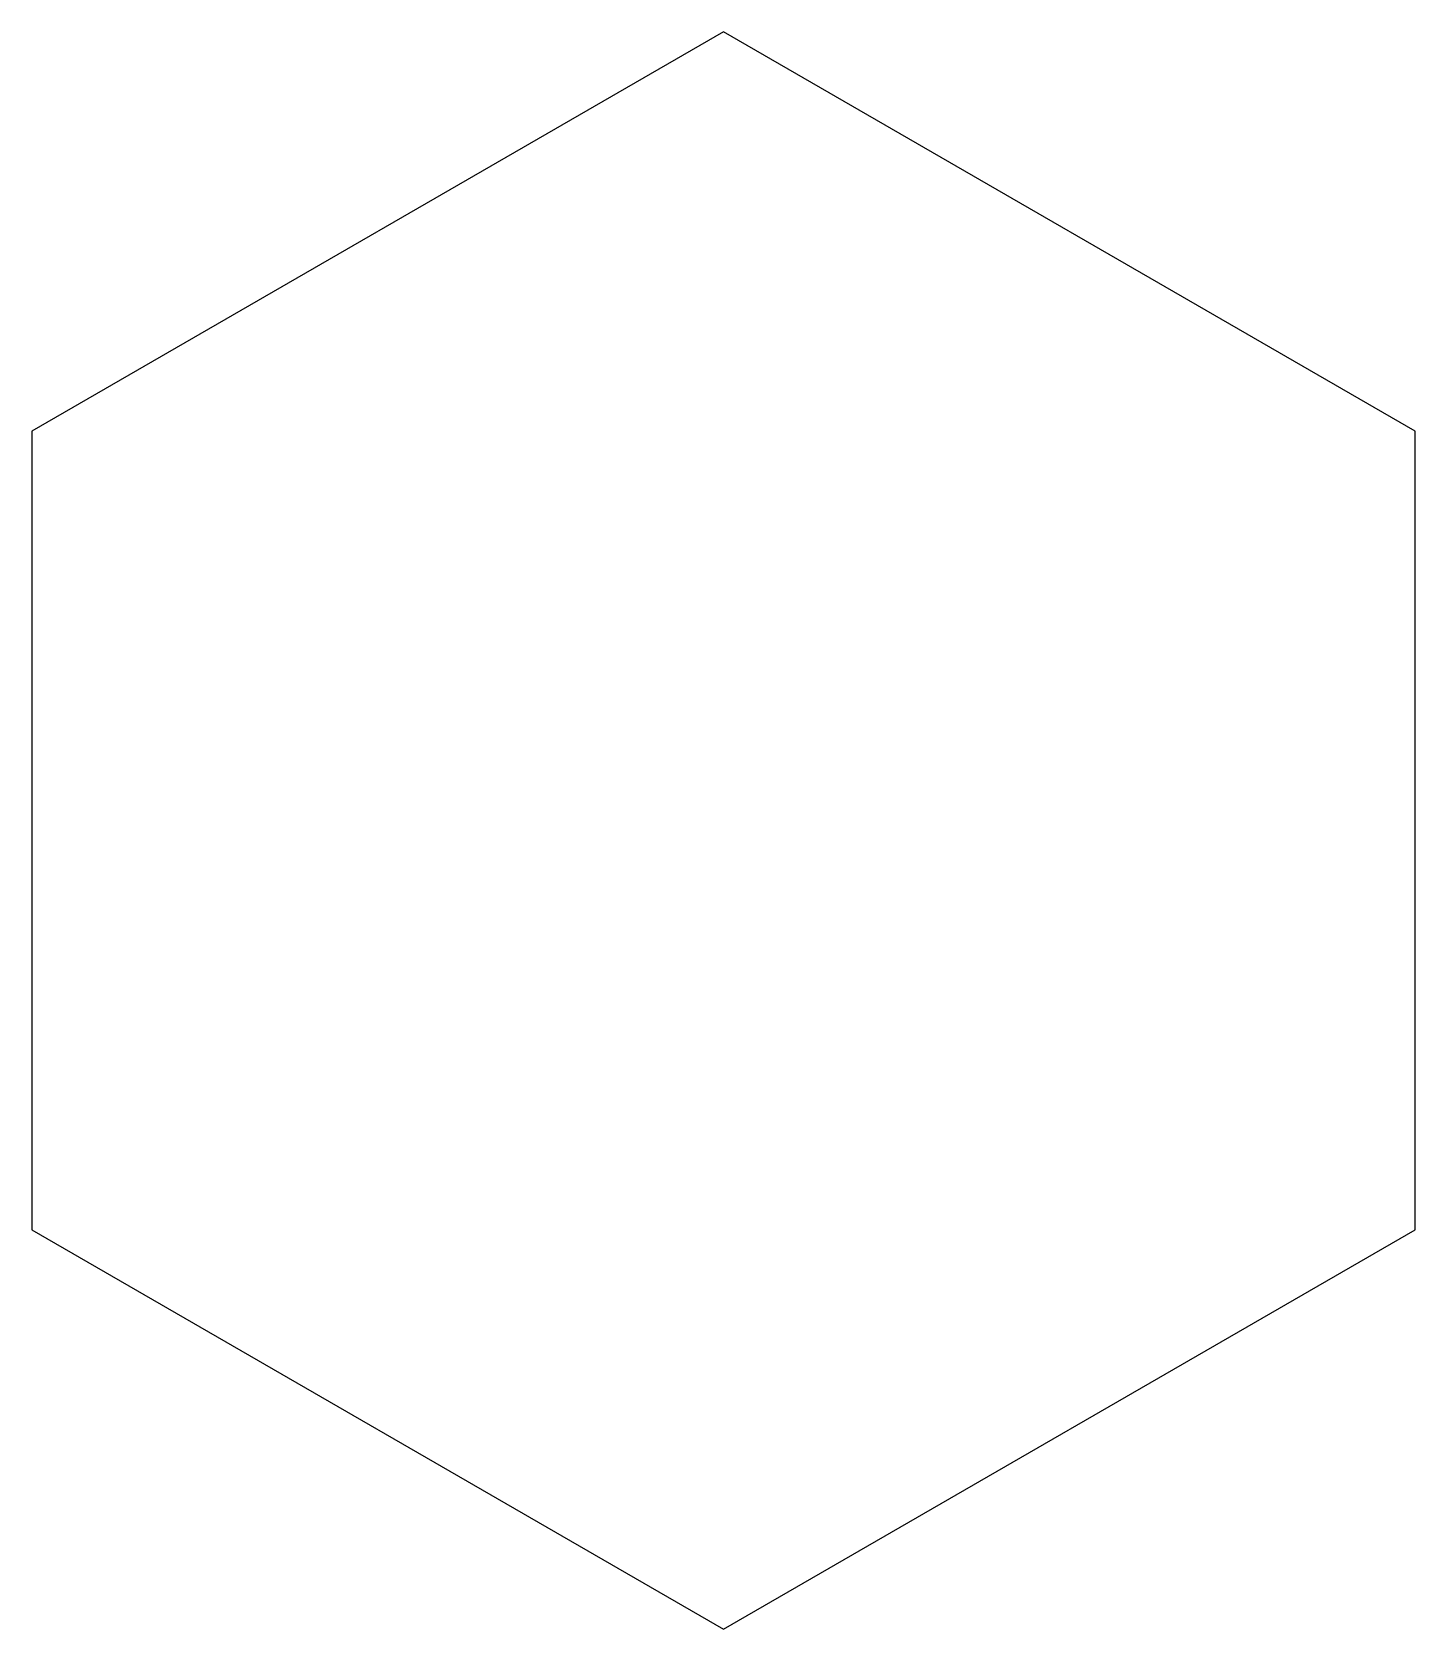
# Model space of a CAD drawing. Header units: millimetres. Extents: x -69 to 131, y -134 to 97.
import ezdxf

# ---------------------------------------------------------------- set-up
doc = ezdxf.new("R2010")
doc.units = ezdxf.units.MM
doc.layers.add('Body001', color=7, linetype='CONTINUOUS')

msp = doc.modelspace()

# ---------------------------------------------------------------- linework, layer by layer
at = {"layer": 'Body001'}
for p, q in [((31.32, 96.87), (-68.68, 39.13)), ((31.32, 96.87, 3), (-68.68, 39.13, 3)), ((31.32, 96.87), (-68.68, 39.13)), ((31.32, 96.87, 3), (-68.68, 39.13, 3)), ((31.32, 96.87), (31.32, 96.87, 3)), ((131.32, 39.13), (31.32, 96.87)), ((131.32, 39.13, 3), (31.32, 96.87, 3)), ((31.32, 96.87), (31.32, 96.87, 3)), ((131.32, 39.13), (31.32, 96.87)), ((131.32, 39.13, 3), (31.32, 96.87, 3)), ((-68.68, 39.13), (-68.68, 39.13, 3)), ((-68.68, 39.13), (-68.68, 39.13, 3)), ((-68.68, 39.13), (-68.68, -76.34)), ((-68.68, 39.13, 3), (-68.68, -76.34, 3)), ((-68.68, 39.13), (-68.68, -76.34)), ((-68.68, 39.13, 3), (-68.68, -76.34, 3)), ((131.32, 39.13), (131.32, 39.13, 3)), ((131.32, -76.34), (131.32, 39.13)), ((131.32, -76.34, 3), (131.32, 39.13, 3)), ((131.32, 39.13), (131.32, 39.13, 3)), ((131.32, -76.34), (131.32, 39.13)), ((131.32, -76.34, 3), (131.32, 39.13, 3)), ((-68.68, -76.34), (-68.68, -76.34, 3)), ((-68.68, -76.34), (-68.68, -76.34, 3)), ((-68.68, -76.34), (31.32, -134.07)), ((-68.68, -76.34, 3), (31.32, -134.07, 3)), ((-68.68, -76.34), (31.32, -134.07)), ((-68.68, -76.34, 3), (31.32, -134.07, 3)), ((31.32, -134.07), (131.32, -76.34)), ((31.32, -134.07, 3), (131.32, -76.34, 3)), ((31.32, -134.07), (131.32, -76.34)), ((31.32, -134.07, 3), (131.32, -76.34, 3)), ((131.32, -76.34), (131.32, -76.34, 3)), ((131.32, -76.34), (131.32, -76.34, 3)), ((31.32, -134.07), (31.32, -134.07, 3)), ((31.32, -134.07), (31.32, -134.07, 3))]:
    msp.add_line(p, q, dxfattribs=at)

doc.saveas('drawing.dxf')
